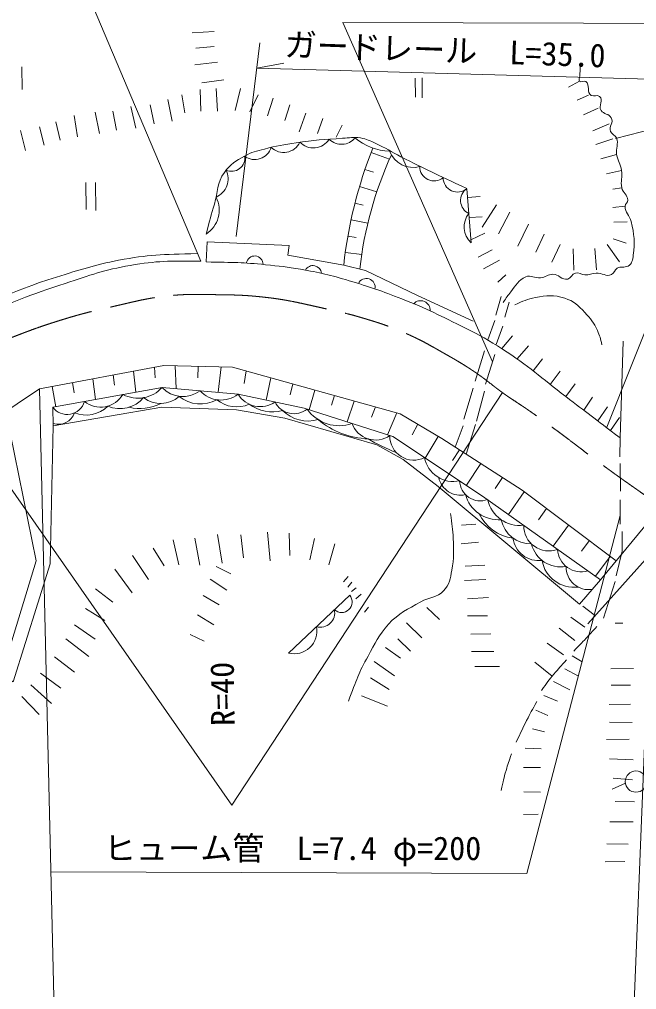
# Model space of a CAD drawing. Units: millimetres, scale not verified. Extents: x 40000 to 680000, y 20000 to 380000.
# Drawn here: x 178698 to 226714, y 266073 to 341506 of the extents above; entities that cross this region are included whole.
import ezdxf
from ezdxf.enums import TextEntityAlignment as Align

# ---------------------------------------------------------------- set-up
doc = ezdxf.new("R2010")
doc.units = ezdxf.units.MM
doc.header["$LTSCALE"] = 1000
doc.linetypes.add('CHAIN', pattern=[18.5, 12, -1.5, 3.5, -1.5])
doc.layers.add('M-BMK', color=2, linetype='CHAIN', lineweight=13)
doc.layers.add('M-WORK', color=1, linetype='Continuous', lineweight=13)
doc.styles.add('ＭＳ ゴシック', font='')
doc.styles.get('ＭＳ ゴシック').set_extended_font_data('MS Gothic')

msp = doc.modelspace()

# ---------------------------------------------------------------- linework, layer by layer
at = {"layer": 'M-BMK'}
msp.add_open_spline([(157728, 304252), (159530, 305466), (159992, 305776), (161454, 306736), (162965, 307727), (163831, 308253), (165342, 309243), (167345, 310555), (168470, 311284), (170453, 312624), (171058, 313033), (171381, 313284), (171994, 313681), (172903, 314268), (173409, 314608), (174373, 315100), (175740, 315797), (176529, 316146), (177955, 316713), (179596, 317366), (180531, 317697), (182219, 318216), (183683, 318666), (184523, 318851), (186017, 319189), (187680, 319566), (188607, 319838), (190302, 320015), (191857, 320177), (192739, 320119), (194302, 320099), (195610, 320083), (196345, 320058), (197645, 319919), (199652, 319705), (200752, 319395), (202724, 318967), (203879, 318716), (204524, 318558), (205655, 318216), (206810, 317867), (207455, 317653), (208565, 317179), (209996, 316568), (210745, 316107), (212099, 315338), (212993, 314830), (213489, 314532), (214334, 313947), (215112, 313409), (215503, 313045), (216270, 312492), (217050, 311930), (217521, 311666), (218310, 311116), (221150, 309137), (222626, 307866), (225448, 305860), (226063, 305423), (226413, 305186), (227028, 304749), (230394, 302350), (232248, 300962), (235575, 298509), (238588, 296287), (239534, 295581), (243266, 292791)], degree=3, knots=[0, 0, 0, 0, 1, 1, 1, 2, 2, 2, 3, 3, 3, 4, 4, 4, 5, 5, 5, 6, 6, 6, 7, 7, 7, 8, 8, 8, 9, 9, 9, 10, 10, 10, 11, 11, 11, 12, 12, 12, 13, 13, 13, 14, 14, 14, 15, 15, 15, 16, 16, 16, 17, 17, 17, 18, 18, 18, 19, 19, 19, 20, 20, 20, 21, 21, 21, 22, 22, 22, 22], dxfattribs=at)
at = {"layer": 'M-WORK'}
for p, q in [((183406, 344943), (192804, 322718)), ((192150, 340465), (193843, 340571)), ((195562, 324617), (197412, 339692)), ((192418, 339273), (193847, 339389)), ((192344, 337972), (194122, 338183)), ((197168, 337707), (199277, 338099)), ((178884, 337807), (178919, 336043)), ((235539, 337772), (224386, 309791)), ((192881, 336578), (194609, 336797)), ((209492, 336924), (209514, 335464)), ((210021, 336966), (210032, 335400)), ((221427, 336229), (222273, 336705)), ((192765, 336064), (192807, 334371)), ((194003, 336128), (194098, 334361)), ((195907, 336138), (195494, 334414)), ((190236, 335281), (190574, 333588)), ((191326, 335652), (191569, 334244)), ((197261, 335631), (196627, 334308)), ((198436, 335387), (197991, 334001)), ((222083, 335234), (222982, 335604)), ((184583, 334294), (184936, 332643)), ((185959, 334371), (186241, 332890)), ((187376, 334738), (187764, 333038)), ((188881, 334869), (189188, 333398)), ((199735, 334858), (199354, 333652)), ((200994, 334223), (200465, 332763)), ((222570, 334081), (223712, 334610)), ((181543, 333546), (181867, 332128)), ((182961, 334026), (183208, 332368)), ((202306, 333789), (201893, 332647)), ((178771, 332862), (179173, 331317)), ((180266, 333165), (180612, 331740)), ((203798, 333292), (203343, 332340)), ((223300, 332843), (224569, 333382)), ((228118, 333034), (225069, 332257)), ((223554, 331785), (224876, 332208)), ((206059, 331164), (207482, 330635)), ((223924, 330663), (225162, 330991)), ((205582, 329845), (206248, 329617)), ((224384, 329486), (225550, 329763)), ((183878, 328833), (183902, 326714)), ((184616, 328833), (184640, 326643)), ((205157, 328508), (206504, 328112)), ((213499, 328341), (213841, 324135)), ((224854, 328295), (225555, 328413)), ((213553, 327668), (214550, 327733)), ((204805, 327224), (205452, 327060)), ((215806, 327090), (214696, 325354)), ((224863, 326871), (225818, 326983)), ((204501, 325928), (205799, 325651)), ((213681, 326102), (214698, 326167)), ((216855, 326528), (215966, 324835)), ((218315, 325597), (217468, 323883)), ((224932, 325731), (225969, 325759)), ((204255, 324665), (204889, 324554)), ((213823, 324364), (214899, 324876)), ((219514, 324803), (218873, 323399)), ((224882, 324436), (225891, 324119)), ((193233, 322652), (193315, 324212)), ((220777, 324013), (220128, 322623)), ((221779, 323674), (221821, 321996)), ((223472, 323696), (223606, 322031)), ((224424, 324013), (225376, 322659)), ((204055, 323395), (205325, 323215)), ((214387, 323021), (215487, 323578)), ((214796, 322118), (216044, 322795)), ((215924, 321081), (216552, 321652)), ((216189, 319961), (215759, 318522)), ((216788, 319509), (216471, 318352)), ((215688, 318091), (215143, 316594)), ((216296, 317642), (215789, 316235)), ((217063, 316916), (216217, 315921)), ((218304, 316126), (217430, 315117)), ((225679, 316482), (225440, 308962)), ((214889, 315748), (214159, 313378)), ((190828, 314577), (190905, 312801)), ((219391, 315117), (218671, 314186)), ((185993, 313859), (186093, 313055)), ((187586, 314157), (187761, 312525)), ((189200, 314460), (189273, 313642)), ((192606, 314537), (192576, 313649)), ((194383, 314498), (194165, 312511)), ((196340, 314178), (196173, 313194)), ((220780, 314165), (219990, 313128)), ((195235, 280412), (171994, 313681)), ((182826, 313266), (182952, 312475)), ((184401, 313561), (184628, 311956)), ((198265, 313642), (197902, 311908)), ((199970, 313166), (199760, 312306)), ((221923, 313163), (221203, 312178)), ((180268, 312788), (181502, 260578)), ((181251, 312972), (181529, 311394)), ((195235, 280412), (216270, 312492)), ((201676, 312690), (201246, 311154)), ((214002, 312830), (213262, 310432)), ((214891, 312597), (214256, 310277)), ((203213, 312262), (202975, 311501)), ((204749, 311833), (204188, 310211)), ((223277, 312140), (222600, 311125)), ((206403, 311372), (206096, 310571)), ((208057, 310911), (207338, 309201)), ((224455, 311372), (223701, 310299)), ((209682, 310033), (209265, 309205)), ((225386, 310560), (224681, 309552)), ((213212, 309903), (212590, 308259)), ((214173, 309997), (213467, 307694)), ((211278, 309088), (210270, 307404)), ((225421, 307484), (225440, 308964)), ((212935, 308036), (212404, 307211)), ((214585, 306974), (213474, 305283)), ((225453, 304828), (225442, 306965)), ((216287, 305879), (215719, 305041)), ((217979, 304770), (216753, 303012)), ((225442, 302267), (225442, 304140)), ((219694, 303483), (219073, 302609)), ((213102, 302172), (214213, 302267)), ((221408, 302195), (220217, 300547)), ((226261, 258187), (227993, 301821)), ((190651, 301031), (191106, 299095)), ((192344, 301168), (192724, 299084)), ((194121, 301444), (194470, 299232)), ((195920, 301433), (196121, 299655)), ((197994, 301645), (198216, 299401)), ((199687, 301560), (199729, 299825)), ((201644, 301147), (201284, 299486)), ((189116, 300396), (189973, 299010)), ((203231, 300724), (202776, 299095)), ((213054, 300744), (214419, 300871)), ((223034, 300974), (222432, 300154)), ((187508, 299825), (188735, 297952)), ((224661, 299752), (223505, 298206)), ((186133, 298767), (187476, 296926)), ((194005, 298957), (195141, 298386)), ((213372, 298982), (214911, 299061)), ((193550, 297993), (194827, 297140)), ((204264, 298184), (203911, 297789)), ((184630, 297243), (185963, 296185)), ((204553, 297754), (204257, 297366)), ((204891, 297309), (204546, 297013)), ((213324, 297887), (214975, 297950)), ((224146, 294949), (225056, 297806)), ((193007, 296724), (194248, 295997)), ((199635, 292241), (204396, 296732)), ((205293, 296808), (204877, 296449)), ((213562, 296458), (215181, 296570)), ((183847, 295709), (185350, 294778)), ((205858, 295810), (205538, 295410)), ((210400, 295773), (211384, 294842)), ((222539, 295873), (223421, 295211)), ((192556, 295200), (193832, 294438)), ((213562, 295125), (215118, 295141)), ((221608, 295038), (222698, 294255)), ((182980, 294429), (184588, 293328)), ((208823, 294588), (210008, 293435)), ((225054, 294563), (225632, 294563)), ((191984, 293669), (193063, 293161)), ((213816, 293697), (215371, 293729)), ((220687, 294181), (221915, 293228)), ((182302, 293349), (184112, 291963)), ((208146, 293350), (209130, 292388)), ((219767, 293017), (221026, 292096)), ((181435, 291942), (182980, 290746)), ((207173, 292663), (208358, 291837)), ((213880, 292348), (215594, 292348)), ((221692, 292018), (222467, 291546)), ((206305, 291594), (207871, 290462)), ((214133, 291205), (216038, 291205)), ((220155, 290446), (218793, 291518)), ((180334, 290683), (181932, 289519)), ((221121, 291016), (222183, 290454)), ((224716, 291010), (226480, 291045)), ((179583, 289773), (181202, 288313)), ((206019, 290303), (207458, 289393)), ((220250, 290025), (221530, 289369)), ((224723, 289747), (226233, 289754)), ((205321, 288917), (207342, 288102)), ((219499, 288946), (220567, 288501)), ((178885, 288863), (180229, 287456)), ((224590, 288239), (226233, 288263)), ((218874, 287803), (219816, 287390)), ((224596, 286861), (226373, 286850)), ((218609, 286358), (219549, 286123)), ((224372, 285525), (226142, 285532)), ((218049, 284836), (219277, 284804)), ((224609, 284009), (226450, 283946)), ((217922, 283333), (219245, 283344)), ((224816, 281660), (225840, 282126)), ((224879, 282518), (226387, 282375)), ((217943, 281450), (219245, 281418)), ((225038, 280692), (226562, 280676)), ((217912, 279694), (219065, 279704)), ((224625, 279105), (226450, 279121)), ((224403, 277407), (226054, 277391)), ((224260, 276010), (225800, 276026))]:
    msp.add_line(p, q, dxfattribs=at)
for points in [[(250628, 341128), (203872, 341255), (215516, 314890)], [(197168, 337707), (235096, 336658), (231829, 337302)], [(193315, 324212), (199679, 323926), (199584, 323164), (203932, 322403), (205615, 321990), (209662, 320038), (214011, 318054)], [(215693, 315441), (214953, 313134), (214962, 313163)], [(175017, 309272), (180268, 312788), (189934, 314597), (195266, 314478), (208328, 310835), (211570, 308915), (217807, 304900), (225125, 299404)], [(181337, 309898), (181100, 299185), (178208, 290008), (177315, 290543), (179993, 299399), (177643, 311030)], [(181155, 275238), (218186, 275098), (225431, 302934)], [(222924, 294516), (228748, 301007), (227993, 301815), (227352, 302102), (223903, 297923)], [(225118, 298241), (225580, 300153), (225580, 301691)]]:
    msp.add_lwpolyline(points, dxfattribs=at)
msp.add_lwpolyline([(181289, 311350), (189812, 312898), (195716, 312374), (200858, 311279), (207762, 309065), (214737, 304446), (223903, 297923), (222284, 296043), (211285, 305184), (208548, 307279), (206500, 308422), (199358, 310493), (195597, 311160), (189788, 311350), (181337, 309898)], close=True, dxfattribs=at)
msp.add_circle((226657, 282248), 826, dxfattribs=at)
for centre, radius, start, end in [((199261, 332531), 1376, 225.1018, 335.41184), ((201568, 332988), 1474, 224.25053, 326.99608), ((203749, 333133), 1339, 225.1126, 321.76273), ((207618, 335577), 4318, 229.27522, 268.36861), ((197000, 331962), 1352, 234.81812, 342.54557), ((238728, 318596), 35003, 158.36537, 173.75755), ((209338, 331969), 1974, 201.04002, 284.8704), ((195201, 330725), 1029, 245.87138, 8.71109), ((234109, 318870), 29111, 155.43296, 173.635), ((193371, 329111), 1563, 293.91073, 25.60989), ((210951, 330053), 1107, 179.58534, 309.62651), ((212782, 329208), 1125, 180.38229, 310.70796), ((214118, 327427), 1105, 124.12088, 245.1994), ((192034, 326683), 2210, 302.36061, 26.8787), ((215010, 325382), 1709, 142.45413, 226.86615), ((196998, 322458), 655, 358.97865, 170.80051), ((201541, 321703), 661, 5.42685, 152.07852), ((205687, 320675), 686, 349.07811, 154.052), ((209907, 318900), 738, 355.70149, 137.13943), ((185019, 313363), 2007, 231.19365, 329.38787), ((187917, 314611), 2554, 242.70907, 317.87245), ((191420, 314331), 2154, 221.71549, 308.14567), ((194373, 314085), 2175, 221.74307, 308.11808), ((197432, 313391), 1995, 210.65772, 305.29773), ((182413, 312194), 1406, 216.90557, 343.67595), ((186528, 313645), 2402, 246.81794, 319.84874), ((188054, 314922), 3671, 256.93134, 296.54625), ((189681, 313755), 2117, 231.56742, 312.68543), ((192783, 314236), 2633, 230.70904, 298.98511), ((195599, 313812), 2430, 230.64908, 293.76181), ((198371, 314012), 3015, 233.51263, 285.33006), ((200056, 312479), 1636, 205.94449, 308.94444), ((181722, 311356), 1335, 252.96527, 340.39938), ((183869, 313204), 2462, 248.83522, 314.12903), ((201171, 313125), 2845, 225.25294, 285.68626), ((203562, 312935), 3021, 214.89636, 289.54262), ((206119, 315441), 6559, 230.42063, 267.45051), ((206411, 310755), 1955, 199.95873, 304.48025), ((213759, 322564), 15809, 239.88313, 248.69512), ((209384, 309105), 1867, 178.83024, 296.64629), ((212451, 307845), 2267, 190.39265, 282.58898), ((213021, 306258), 1744, 192.45078, 282.60174), ((214556, 305680), 1612, 181.67923, 290.60551), ((215967, 305261), 2661, 195.36237, 274.69274), ((217648, 304745), 2589, 192.79278, 276.3292), ((217499, 304524), 3368, 205.64747, 263.07623), ((218475, 303063), 2336, 191.20272, 271.33346), ((219896, 302138), 1963, 179.00522, 290.11675), ((219092, 301441), 2016, 187.42275, 277.57917), ((220827, 301299), 2367, 193.9482, 279.77363), ((222379, 300363), 1809, 182.16328, 286.9587), ((221836, 299866), 2514, 189.68038, 277.49025), ((222989, 298928), 1760, 178.75957, 279.26792), ((203760, 296212), 823, 227.36812, 39.29139), ((202100, 295377), 1126, 254.92804, 11.73148), ((200070, 293955), 1769, 255.74887, 10.91064)]:
    msp.add_arc(centre, radius, start, end, dxfattribs=at)
for points, knots in [([(222333, 337966), (222320, 337539), (222318, 337428), (222298, 337084), (222289, 336936), (222186, 336805), (222273, 336705), (222385, 336577), (222599, 336779), (222757, 336675), (223136, 336426), (222782, 335801), (223187, 335596), (223412, 335482), (223630, 335674), (223829, 335518), (224165, 335255), (223709, 334785), (223949, 334432), (224165, 334114), (224553, 334187), (224746, 333854), (224953, 333495), (224522, 333175), (224688, 332796), (224795, 332552), (225035, 332531), (225143, 332288), (225348, 331825), (225068, 331489), (225162, 330991), (225255, 330497), (225467, 330259), (225550, 329763), (225637, 329243), (225451, 328930), (225555, 328413), (225637, 328000), (226009, 327871), (226041, 327452), (226056, 327250), (225824, 327186), (225818, 326983), (225802, 326481), (226182, 326277), (226293, 325787), (226519, 324787), (226611, 324181), (226455, 323168), (226400, 322809), (226370, 322508), (226053, 322329), (225758, 322161), (225487, 322342), (225200, 322160), (224983, 322022), (224995, 321782), (224765, 321668), (224343, 321460), (224036, 321812), (223566, 321788), (223222, 321771), (223042, 321630), (222698, 321640), (222400, 321649), (222242, 321847), (221950, 321788), (221658, 321729), (221643, 321376), (221351, 321316), (220887, 321220), (220674, 321713), (220201, 321696), (219808, 321683), (219626, 321455), (219235, 321414), (218787, 321368), (218499, 321660), (218085, 321485), (217496, 321236), (217327, 320827), (216928, 320328), (216682, 320020), (216593, 319901), (216342, 319506)], [0, 0, 0, 0, 1, 1, 1, 2, 2, 2, 3, 3, 3, 4, 4, 4, 5, 5, 5, 6, 6, 6, 7, 7, 7, 8, 8, 8, 9, 9, 9, 10, 10, 10, 11, 11, 11, 12, 12, 12, 13, 13, 13, 14, 14, 14, 15, 15, 15, 16, 16, 16, 17, 17, 17, 18, 18, 18, 19, 19, 19, 20, 20, 20, 21, 21, 21, 22, 22, 22, 23, 23, 23, 24, 24, 24, 25, 25, 25, 26, 26, 26, 27, 27, 27, 28, 28, 28, 28]), ([(193217, 324816), (193518, 325945), (193598, 326242), (193867, 327149), (194154, 328116), (194066, 328784), (194645, 329609), (195099, 330256), (195531, 330490), (196218, 330881), (196774, 331197), (197145, 331257), (197763, 331424), (198712, 331680), (199260, 331764), (200232, 331911), (201630, 332122), (202423, 332172), (203834, 332260), (204379, 332294), (204694, 332386), (205231, 332292), (205718, 332206), (205972, 332068), (206421, 331863), (207206, 331505), (207608, 331228), (208373, 330831), (210353, 329806), (211024, 329519), (213516, 328356)], [0, 0, 0, 0, 1, 1, 1, 2, 2, 2, 3, 3, 3, 4, 4, 4, 5, 5, 5, 6, 6, 6, 7, 7, 7, 8, 8, 8, 9, 9, 9, 10, 10, 10, 10]), ([(172086, 317372), (176428, 319486), (177732, 320270), (181593, 321472), (183457, 322053), (184501, 322406), (186418, 322774), (188782, 323227), (189714, 323218), (192559, 323298)], [0, 0, 0, 0, 1, 1, 1, 2, 2, 2, 3, 3, 3, 3]), ([(192804, 322718), (190289, 322727), (189438, 322738), (187324, 322376), (185302, 322029), (184208, 321626), (182261, 320979), (179530, 320072), (178009, 319517), (175389, 318329), (172954, 317225), (171642, 316489), (169326, 315154), (167620, 314171), (166707, 313547), (165057, 312472), (163096, 311195), (162029, 310433), (160089, 309123), (157676, 307495), (156325, 306582), (153915, 304949), (150900, 302907), (149211, 301763), (146202, 299712), (144005, 298215), (142781, 297367), (140583, 295871), (137897, 294042), (136383, 293032), (133695, 291205), (131257, 289547), (129899, 288605), (127458, 286952), (124422, 284895), (122710, 283758), (119665, 281714), (116957, 279896), (115431, 278891), (112730, 277064), (111002, 275895), (110040, 275231), (108317, 274054), (106354, 272712), (105741, 272292), (103294, 270616)], [0, 0, 0, 0, 1, 1, 1, 2, 2, 2, 3, 3, 3, 4, 4, 4, 5, 5, 5, 6, 6, 6, 7, 7, 7, 8, 8, 8, 9, 9, 9, 10, 10, 10, 11, 11, 11, 12, 12, 12, 13, 13, 13, 14, 14, 14, 15, 15, 15, 15]), ([(225440, 308964), (223380, 310531), (222860, 310925), (221203, 312178), (219285, 313627), (218310, 314583), (216283, 315876), (215190, 316573), (214555, 316932), (213394, 317510), (211492, 318458), (210424, 318994), (208448, 319775), (206870, 320398), (205968, 320706), (204342, 321192), (202890, 321627), (202058, 321818), (200565, 322081), (199515, 322266), (198918, 322321), (197856, 322430), (196058, 322616), (195433, 322603), (193233, 322652)], [0, 0, 0, 0, 1, 1, 1, 2, 2, 2, 3, 3, 3, 4, 4, 4, 5, 5, 5, 6, 6, 6, 7, 7, 7, 8, 8, 8, 8]), ([(217238, 319302), (217911, 319630), (218193, 319739), (218846, 319873), (219716, 320051), (220271, 320096), (221118, 319831), (221834, 319606), (222170, 319264), (222683, 318716), (223140, 318228), (223394, 317924), (223664, 317312), (223846, 316900), (223906, 316716), (224017, 316212)], [0, 0, 0, 0, 1, 1, 1, 2, 2, 2, 3, 3, 3, 4, 4, 4, 5, 5, 5, 5]), ([(204297, 288504), (204920, 290163), (205096, 290701), (205821, 292004), (206381, 293009), (206650, 293621), (207416, 294480), (208208, 295367), (208887, 295622), (209916, 296218), (210585, 296606), (211169, 296513), (211701, 297075), (212169, 297569), (212215, 298026), (212344, 298694), (212526, 299634), (212491, 300187), (212445, 301143), (212407, 301910), (212371, 302195), (212225, 303098)], [0, 0, 0, 0, 1, 1, 1, 2, 2, 2, 3, 3, 3, 4, 4, 4, 5, 5, 5, 6, 6, 6, 7, 7, 7, 7]), ([(221840, 292392), (222297, 292871), (222415, 292994), (222778, 293387), (223109, 293745), (223213, 293860), (223617, 294311)], [0, 0, 0, 0, 1, 1, 1, 2, 2, 2, 2]), ([(219314, 289340), (219759, 289951), (219883, 290122), (220277, 290599), (220650, 291051), (220786, 291198), (221272, 291721)], [0, 0, 0, 0, 1, 1, 1, 2, 2, 2, 2]), ([(217357, 285320), (217734, 286129), (217833, 286345), (218161, 286991), (218460, 287580), (218563, 287770), (218955, 288483)], [0, 0, 0, 0, 1, 1, 1, 2, 2, 2, 2]), ([(216170, 281556), (216341, 282299), (216386, 282503), (216558, 283101), (216707, 283618), (216763, 283790), (216974, 284413)], [0, 0, 0, 0, 1, 1, 1, 2, 2, 2, 2])]:
    msp.add_open_spline(points, degree=3, knots=knots, dxfattribs=at)

# ---------------------------------------------------------------- texts
at = {"layer": 'M-WORK', "style": 'ＭＳ ゴシック'}
for s, rotation, p in [('ガードレール\u3000L=35.0', 357.983, (199277, 338099)), ('R=40', 90.84, (195997, 286592))]:
    msp.add_text(s, height=1833, rotation=rotation, dxfattribs=at).set_placement(p, align=Align.BOTTOM_LEFT)
msp.add_text('ヒューム管\u3000L=7.4 φ=200', height=1833, dxfattribs=at).set_placement((185263, 275593), align=Align.BOTTOM_LEFT)

doc.saveas('drawing.dxf')
